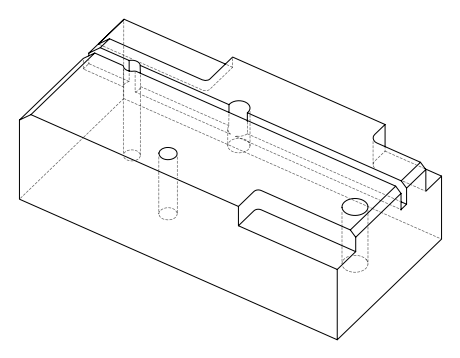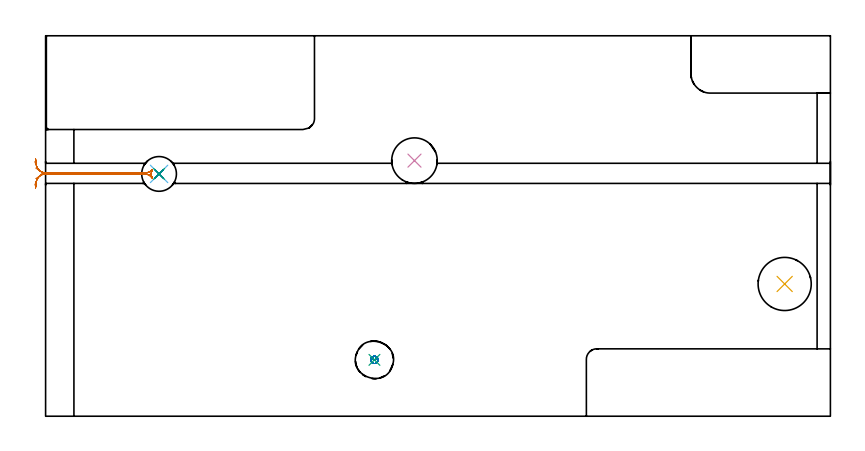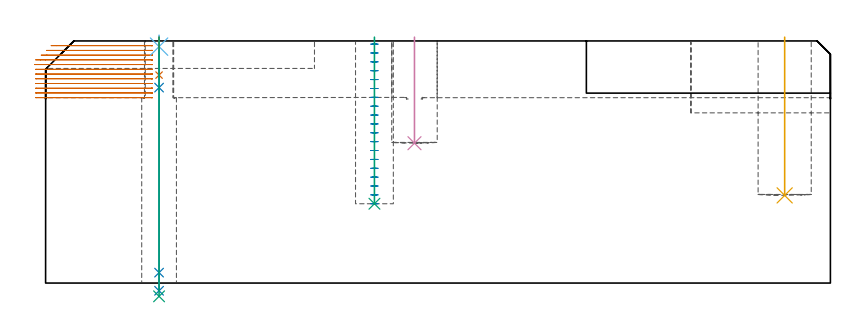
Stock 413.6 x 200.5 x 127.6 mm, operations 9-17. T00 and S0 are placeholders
(PLAN: 17 operations, 11 tool changes, 73.1 min)
(1 AREA_MILL | FG_CHAMFER_SURFACE | UGT0205_001 | 6.1 min | 14418 mm3)
(2 AREA_MILL_1 | FG_CHAMFER_SURFACE_1 | UGT0205_001 | 2.28 min | 2355 mm3)
(3 AREA_MILL_2 | FG_CHAMFER_SURFACE_2 | UGT0205_001 | 1.55 min | 6937 mm3)
(4 AREA_MILL_3 | FG_CHAMFER_SURFACE_3 | UGT0205_001 | 1.07 min | 1099 mm3)
(5 MILL_CORNER_NOTCH_RECTANGULAR | CORNER_NOTCH_RECTANGULAR | NXT0201_013 | Follow Part, ap 2.5, ae 75% | 13.43 min | 96716 mm3)
(6 MILL_CORNER_NOTCH_RECTANGULAR_1 | CORNER_NOTCH_RECTANGULAR_1 | NXT0201_013 | Follow Part, ap 2.5, ae 75% | 16.97 min | 125294 mm3)
(7 MILL_CORNER_NOTCH_RECTANGULAR_2 | CORNER_NOTCH_RECTANGULAR_2 | NXT0201_012 | Follow Part, ap 4, ae 75% | 5.85 min | 83162 mm3)
(8 MILL_RECTANGULAR_SLOT | SLOT_RECTANGULAR | NXT0201_013 | Follow Part, ap 2.5, ae 75% | 18.89 min | 115482 mm3)
(9 MILL_RECTANGULAR_SLOT_1 | SLOT_RECTANGULAR_1 | NXT0201_013 | Follow Part, ap 2.5, ae 75% | 3.35 min | 18168 mm3)
(10 MILL_BLIND_HOLE_FROM_SOLID_MATERIAL | STEP1POCKET | NXT0201_012 | Spiral | 1.42 min | 26643 mm3)
(11 BORE_BLIND_HOLE | STEP1POCKET | UGT0332_076 | 0.35 min | 0 mm3)
(12 INDEXABLE_INSERT_DRILL_BLIND_HOLE_FROM_SOLID | STEP1POCKET_1 | NXT0302_019 | 0.23 min | 15966 mm3)
(13 INDEXABLE_INSERT_DRILL_BLIND_HOLE_FROM_SOLID_1 | STEP1POCKET_2 | NXT0302_027 | 0.34 min | 49864 mm3)
(14 SPOT_DRILL | STEP1HOLE | NXT0321_9005460120000 | 0.05 min | 4 mm3)
(15 DRILL_BLIND_HOLE_INTO_CENTER | STEP1HOLE | NXT0301_128 | 0.08 min | 2 mm3)
(16 GUN_DRILL_THROUGH_HOLE | STEP1HOLE | UGT0307_008 | 0.63 min | 9259 mm3)
(17 DRILL_TO_ENLARGE_THROUGH_HOLE | STEP1HOLE | UGT0301_252 | 0.55 min | 17523 mm3)
(TOOL UGT0205_001 | Chamfer Mill 20 x 3 x 45 deg. | D20 FL50 Z2)
(TOOL NXT0201_013 | ENDMILL 10mm | D10 FL30 Z4)
(TOOL NXT0201_012 | ENDMILL 16mm [2P460-1600-NA 1630] | D16 FL38 Z6)
(TOOL UGT0332_076 | 19.75 mm Rough Boring Bar | D19.75)
(TOOL NXT0302_019 | Index. Insert Drill 24mm [880-D2400L25-05] | D24 PA176 FL120 Z2)
(TOOL NXT0302_027 | Index. Insert Drill 28mm [880-D2800L32-05] | D28 PA176 FL140 Z2)
(TOOL NXT0321_9005460120000 | NC Spot Drill, 142deg, 12mm, Carbide, Uncoated | D12 PA142 FL30 Z2)
(TOOL NXT0301_128 | Carbide Drill 12mm [861.1-1200-036A1-GP GC34] | D12 PA150 FL37.4 Z2)
(TOOL UGT0307_008 | Gun Drill 11 mm | D11 PA130 FL24 Z1)
(TOOL UGT0301_252 | Twist Drill 18.3 mm | D18.3 PA118 FL135 Z2)
(OP 9 MILL_RECTANGULAR_SLOT_1)
G17 G21 G94 G90
T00 M6
G54
G17 G0 G90 X2.914 Y127.7 S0 M3
G43 Z137.6 H0
Z125.108
G94 G1 X5.914 F250.
X52.137 F500.
G2 X56.204 Y125.608 R5.
G1 X56.213 Y125.613
G2 X56.392 Y130.068 R4.15
G1 X56.384 Y130.074
G2 X52.564 Y128.3 R5.
G1 X5.914
X2.914 F250.
G0 X0.422 Y127.7 Z122.617
G1 X3.422
X52.137 F500.
G2 X56.204 Y125.608 R5.
G1 X56.213 Y125.613
G2 X56.392 Y130.068 R4.15
G1 X56.384 Y130.074
G2 X52.564 Y128.3 R5.
G1 X3.422
X0.422 F250.
G0 X-2.308 Y127.7 Z120.125
G1 X0.692
X52.137 F500.
G2 X56.204 Y125.608 R5.
G1 X56.213 Y125.613
G2 X56.392 Y130.068 R4.15
G1 X56.384 Y130.074
G2 X52.564 Y128.3 R5.
G1 X0.693
X-2.307 F250.
G0 Z137.6
X-5.257 Y125.223
Z117.633
G1 X-2.752 Y126.874
G2 X0. Y127.7 R5. F500.
G1 X52.137
G2 X56.204 Y125.608 R5.
G1 X56.213 Y125.613
G2 X56.392 Y130.068 R4.15
G1 X56.384 Y130.074
G2 X52.564 Y128.3 R5.
G1 X0.
G2 X-2.752 Y129.126 R5.
G1 X-5.257 Y130.777 F250.
G0 X-5.764 Y121.822 Z115.142
G1 X-4.626 Y124.598
G2 X0. Y127.7 R5. F500.
G1 X52.137
G2 X56.204 Y125.608 R5.
G1 X56.213 Y125.613
G2 X56.392 Y130.068 R4.15
G1 X56.384 Y130.074
G2 X52.564 Y128.3 R5.
G1 X0.
G2 X-4.626 Y131.402 R5.
G1 X-5.765 Y134.177 F250.
G0 X-5.298 Y120.265 Z112.65
G1 X-4.97 Y123.247
G2 X0. Y127.7 R5. F500.
G1 X52.137
G2 X56.204 Y125.608 R5.
G1 X56.213 Y125.613
G2 X56.392 Y130.068 R4.15
G1 X56.384 Y130.074
G2 X52.564 Y128.3 R5.
G1 X0.
G2 X-4.97 Y132.753 R5.
G1 X-5.298 Y135.735 F250.
G0 Y120.265 Z110.158
G1 X-4.97 Y123.247
G2 X0. Y127.7 R5. F500.
G1 X52.137
G2 X56.204 Y125.608 R5.
G1 X56.213 Y125.613
G2 X56.392 Y130.068 R4.15
G1 X56.384 Y130.074
G2 X52.564 Y128.3 R5.
G1 X0.
G2 X-4.97 Y132.753 R5.
G1 X-5.298 Y135.735 F250.
G0 Y120.265 Z107.667
G1 X-4.97 Y123.247
G2 X0. Y127.7 R5. F500.
G1 X52.137
G2 X56.204 Y125.608 R5.
G1 X56.213 Y125.613
G2 X56.392 Y130.068 R4.15
G1 X56.384 Y130.074
G2 X52.564 Y128.3 R5.
G1 X0.
G2 X-4.97 Y132.753 R5.
G1 X-5.298 Y135.735 F250.
G0 Y120.265 Z105.175
G1 X-4.97 Y123.247
G2 X0. Y127.7 R5. F500.
G1 X52.137
G2 X56.204 Y125.608 R5.
G1 X56.213 Y125.613
G2 X56.392 Y130.068 R4.15
G1 X56.384 Y130.074
G2 X52.564 Y128.3 R5.
G1 X0.
G2 X-4.97 Y132.753 R5.
G1 X-5.298 Y135.735 F250.
G0 Y120.265 Z102.683
G1 X-4.97 Y123.247
G2 X0. Y127.7 R5. F500.
G1 X52.137
G2 X56.204 Y125.608 R5.
G1 X56.213 Y125.613
G2 X56.392 Y130.068 R4.15
G1 X56.384 Y130.074
G2 X52.564 Y128.3 R5.
G1 X0.
G2 X-4.97 Y132.753 R5.
G1 X-5.298 Y135.735 F250.
G0 Y120.265 Z100.192
G1 X-4.97 Y123.247
G2 X0. Y127.7 R5. F500.
G1 X52.137
G2 X56.204 Y125.608 R5.
G1 X56.213 Y125.613
G2 X56.392 Y130.068 R4.15
G1 X56.384 Y130.074
G2 X52.564 Y128.3 R5.
G1 X0.
G2 X-4.97 Y132.753 R5.
G1 X-5.298 Y135.735 F250.
G0 Y120.265 Z97.7
G1 X-4.97 Y123.247
G2 X0. Y127.7 R5. F500.
G1 X52.137
G2 X56.204 Y125.608 R5.
G1 X56.213 Y125.613
G2 X56.392 Y130.068 R4.15
G1 X56.384 Y130.074
G2 X52.564 Y128.3 R5.
G1 X0.
G2 X-4.97 Y132.753 R5.
G1 X-5.298 Y135.735 F250.
G0 Z137.6
M5
M2
(OP 10 MILL_BLIND_HOLE_FROM_SOLID_MATERIAL)
G17 G21 G94 G90
T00 M6
G54
G17 G0 G90 X173.3 Y29.7 S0 M3
G43 Z137.6 H1
Z125.926
G94 G3 X174.275 Y30.675 R0.975 F250.
X173.3 Y31.65 R0.975
X171.35 Y29.7 R1.95
X173.3 Y31.65 R-1.95
X172.325 Y30.675 R0.975
X173.3 Y29.7 R0.975
G0 Z121.253
G3 X174.275 Y30.675 R0.975
X173.3 Y31.65 R0.975
X171.35 Y29.7 R1.95
X173.3 Y31.65 R-1.95
X172.325 Y30.675 R0.975
X173.3 Y29.7 R0.975
G0 Z116.579
G3 X174.275 Y30.675 R0.975
X173.3 Y31.65 R0.975
X171.35 Y29.7 R1.95
X173.3 Y31.65 R-1.95
X172.325 Y30.675 R0.975
X173.3 Y29.7 R0.975
G0 Z111.905
G3 X174.275 Y30.675 R0.975
X173.3 Y31.65 R0.975
X171.35 Y29.7 R1.95
X173.3 Y31.65 R-1.95
X172.325 Y30.675 R0.975
X173.3 Y29.7 R0.975
G0 Z107.232
G3 X174.275 Y30.675 R0.975
X173.3 Y31.65 R0.975
X171.35 Y29.7 R1.95
X173.3 Y31.65 R-1.95
X172.325 Y30.675 R0.975
X173.3 Y29.7 R0.975
G0 Z102.558
G3 X174.275 Y30.675 R0.975
X173.3 Y31.65 R0.975
X171.35 Y29.7 R1.95
X173.3 Y31.65 R-1.95
X172.325 Y30.675 R0.975
X173.3 Y29.7 R0.975
G0 Z97.884
G3 X174.275 Y30.675 R0.975
X173.3 Y31.65 R0.975
X171.35 Y29.7 R1.95
X173.3 Y31.65 R-1.95
X172.325 Y30.675 R0.975
X173.3 Y29.7 R0.975
G0 Z93.211
G3 X174.275 Y30.675 R0.975
X173.3 Y31.65 R0.975
X171.35 Y29.7 R1.95
X173.3 Y31.65 R-1.95
X172.325 Y30.675 R0.975
X173.3 Y29.7 R0.975
G0 Z88.537
G3 X174.275 Y30.675 R0.975
X173.3 Y31.65 R0.975
X171.35 Y29.7 R1.95
X173.3 Y31.65 R-1.95
X172.325 Y30.675 R0.975
X173.3 Y29.7 R0.975
G0 Z83.863
G3 X174.275 Y30.675 R0.975
X173.3 Y31.65 R0.975
X171.35 Y29.7 R1.95
X173.3 Y31.65 R-1.95
X172.325 Y30.675 R0.975
X173.3 Y29.7 R0.975
G0 Z79.189
G3 X174.275 Y30.675 R0.975
X173.3 Y31.65 R0.975
X171.35 Y29.7 R1.95
X173.3 Y31.65 R-1.95
X172.325 Y30.675 R0.975
X173.3 Y29.7 R0.975
G0 Z74.516
G3 X174.275 Y30.675 R0.975
X173.3 Y31.65 R0.975
X171.35 Y29.7 R1.95
X173.3 Y31.65 R-1.95
X172.325 Y30.675 R0.975
X173.3 Y29.7 R0.975
G0 Z69.842
G3 X174.275 Y30.675 R0.975
X173.3 Y31.65 R0.975
X171.35 Y29.7 R1.95
X173.3 Y31.65 R-1.95
X172.325 Y30.675 R0.975
X173.3 Y29.7 R0.975
G0 Z65.168
G3 X174.275 Y30.675 R0.975
X173.3 Y31.65 R0.975
X171.35 Y29.7 R1.95
X173.3 Y31.65 R-1.95
X172.325 Y30.675 R0.975
X173.3 Y29.7 R0.975
G0 Z60.495
G3 X174.275 Y30.675 R0.975
X173.3 Y31.65 R0.975
X171.35 Y29.7 R1.95
X173.3 Y31.65 R-1.95
X172.325 Y30.675 R0.975
X173.3 Y29.7 R0.975
G0 Z55.821
G3 X174.275 Y30.675 R0.975
X173.3 Y31.65 R0.975
X171.35 Y29.7 R1.95
X173.3 Y31.65 R-1.95
X172.325 Y30.675 R0.975
X173.3 Y29.7 R0.975
G0 Z51.147
G3 X174.275 Y30.675 R0.975
X173.3 Y31.65 R0.975
X171.35 Y29.7 R1.95
X173.3 Y31.65 R-1.95
X172.325 Y30.675 R0.975
X173.3 Y29.7 R0.975
G0 Z46.474
G3 X174.275 Y30.675 R0.975
X173.3 Y31.65 R0.975
X171.35 Y29.7 R1.95
X173.3 Y31.65 R-1.95
X172.325 Y30.675 R0.975
X173.3 Y29.7 R0.975
G0 Z41.8
G3 X174.275 Y30.675 R0.975
X173.3 Y31.65 R0.975
X171.35 Y29.7 R1.95
X173.3 Y31.65 R-1.95
X172.325 Y30.675 R0.975
X173.3 Y29.7 R0.975
G0 Z137.6
M5
M2
(OP 11 BORE_BLIND_HOLE)
G17 G21 G94 G90
T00 M6
G54
G17 G0 G90 X173.3 Y29.7 S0 M3
G43 Z137.6 H0
G94 G85 G98 Z41.8 F250. R129.6
G80
M5
M2
(OP 12 INDEXABLE_INSERT_DRILL_BLIND_HOLE_FROM_SOLID)
G17 G21 G94 G90
T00 M6
G54
G17 G0 G90 X194.4 Y134.7 S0 M3
G43 Z137.6 H1
G94 G81 G98 Z73.7 F250. R129.6
G80
M5
M2
(OP 13 INDEXABLE_INSERT_DRILL_BLIND_HOLE_FROM_SOLID_1)
G17 G21 G94 G90
T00 M6
G54
G17 G0 G90 X389.5 Y69.7 S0 M3
G43 Z137.6 H1
G94 G81 G98 Z46.2 F250. R129.6
G80
M5
M2
(OP 14 SPOT_DRILL)
G17 G21 G94 G90
T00 M6
G54
G17 G0 G90 X59.8 Y127.7 S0 M3
G43 Z137.6 H0
G94 G81 G98 Z124.6 F250. R130.6
G80
M5
M2
(OP 15 DRILL_BLIND_HOLE_INTO_CENTER)
G17 G21 G94 G90
T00 M6
G54
G17 G0 G90 X59.8 Y127.7 S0 M3
G43 Z137.6 H1
G94 G81 G98 Z109.6 F250. R129.6
G80
M5
M2
(OP 16 GUN_DRILL_THROUGH_HOLE)
G17 G21 G94 G90
T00 M6
G54
G17 G0 G90 X59.8 Y127.7 M8
G43 Z137.6 H0
Z122.74
S716 M3
G94 G1 Z103.009 F125. M26
G4 X.084
Z5.5 F250.
G4 X.084
Z-4.065 F125.
G4 X.084
M5
M9
G0 Z122.74
Z137.6
M2
(OP 17 DRILL_TO_ENLARGE_THROUGH_HOLE)
G17 G21 G94 G90
T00 M6
G54
G17 G0 G90 X59.8 Y127.7 S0 M3
G43 Z137.6 H0
G94 G73 G98 Z-6.998 F250. Q16.825 R129.6
G80
M5
M2
